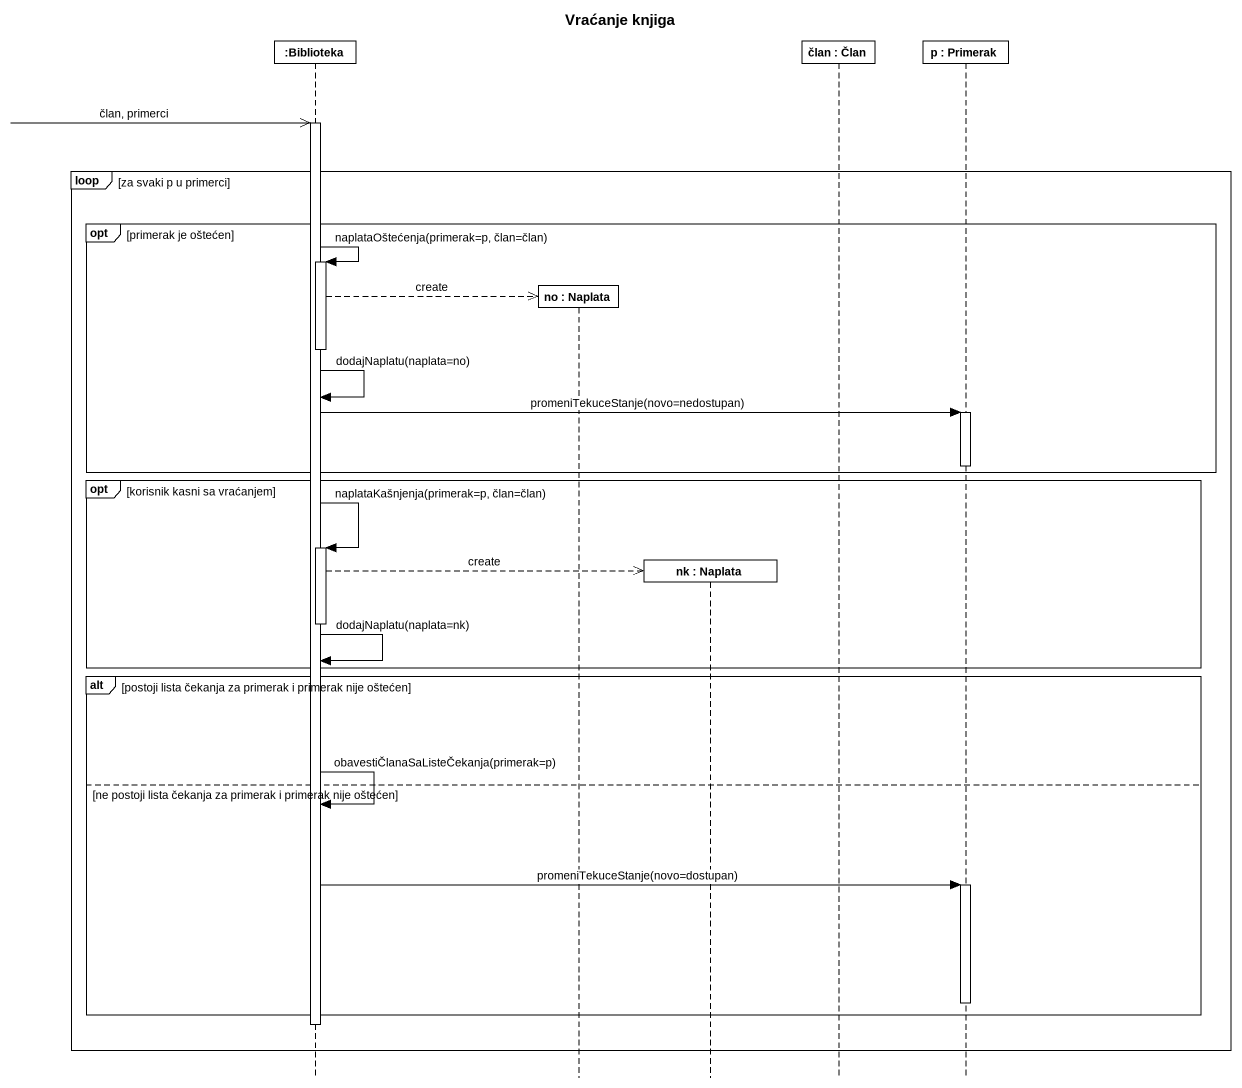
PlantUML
@startuml
title Vraćanje knjiga
hide footbox
participant ":Biblioteka" as Biblioteka
participant "no : Naplata" as no
participant "nk : Naplata" as nk
participant "član : Član" as član
participant "p : Primerak" as p

Biblioteka ->> Biblioteka : član, primerci
activate Biblioteka
loop za svaki p u primerci
  opt primerak je oštećen
    Biblioteka -> Biblioteka : naplataOštećenja(primerak=p, član=član)
    activate Biblioteka
    Biblioteka -->> no ** : create
    deactivate Biblioteka
    Biblioteka -> Biblioteka : dodajNaplatu(naplata=no)
    Biblioteka -> p : promeniTekuceStanje(novo=nedostupan)
    activate p
    deactivate p
  end
  opt korisnik kasni sa vraćanjem
    Biblioteka -> Biblioteka : naplataKašnjenja(primerak=p, član=član)
    activate Biblioteka
    Biblioteka -->> nk ** : create
    deactivate Biblioteka
    Biblioteka -> Biblioteka : dodajNaplatu(naplata=nk)
  end
  alt postoji lista čekanja za primerak i primerak nije oštećen
  else ne postoji lista čekanja za primerak i primerak nije oštećen
    Biblioteka -> Biblioteka : obavestiČlanaSaListeČekanja(primerak=p)
    Biblioteka -> p : promeniTekuceStanje(novo=dostupan)
    activate p
    deactivate p
  end
  deactivate Biblioteka
end
@enduml
